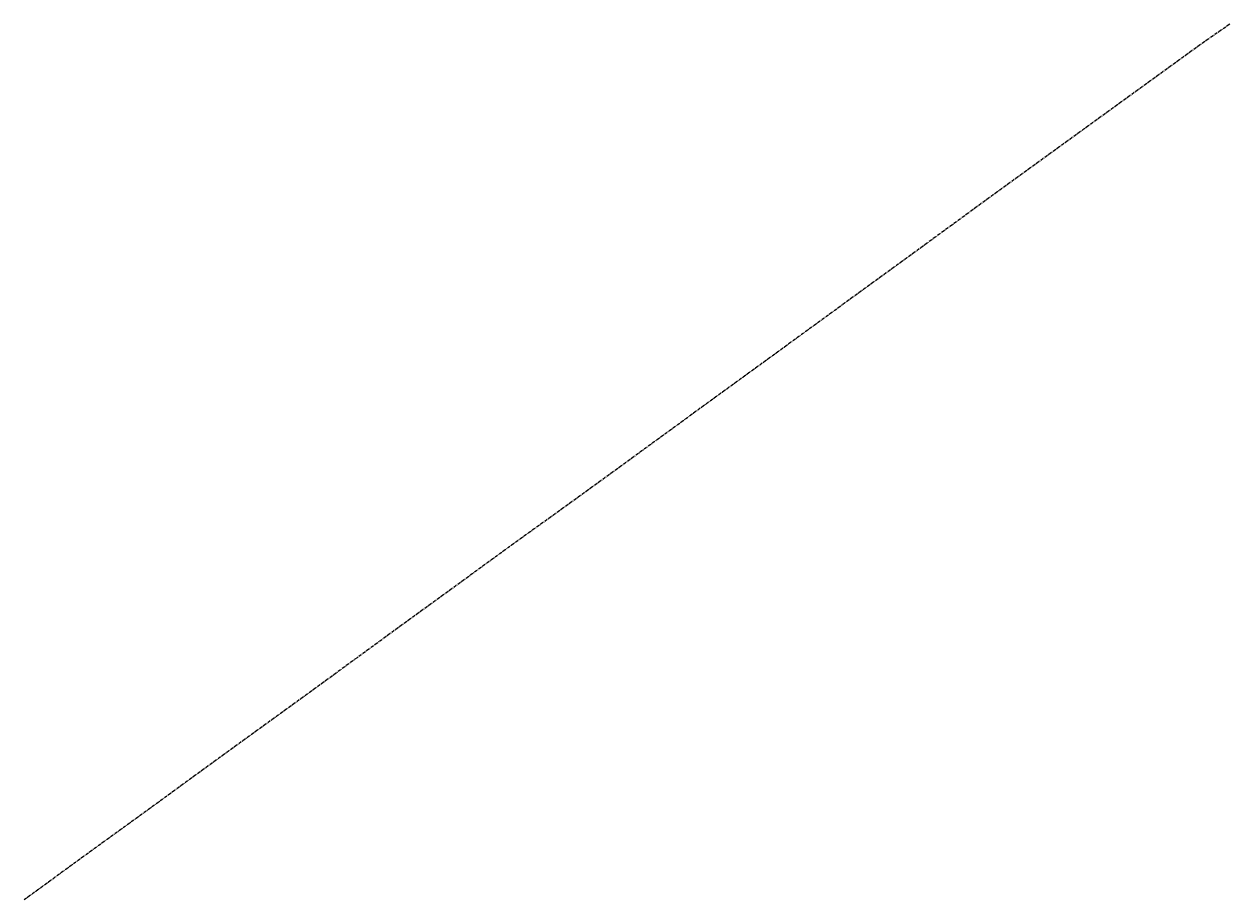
# Model space of a CAD drawing. Header units: feet. Extents: x 4167282 to 4167754, y 293602 to 293944.
import ezdxf

# ---------------------------------------------------------------- set-up
doc = ezdxf.new("R2010")
doc.units = ezdxf.units.FT
doc.header["$MEASUREMENT"] = 0
doc.linetypes.add('CENTER', pattern=[2, 1.25, -0.25, 0.25, -0.25])
doc.layers.add('V-ROAD-CNTR', color=1, linetype='CENTER')

msp = doc.modelspace()

# ---------------------------------------------------------------- linework, layer by layer
at = {"layer": 'V-ROAD-CNTR', "flags": 128}
msp.add_lwpolyline([(4167753.56, 293944.39), (4167742.14, 293936.45), (4167696.09, 293903.01), (4167664.59, 293880.16), (4167623.02, 293849.83), (4167498.67, 293759.22), (4167471.3, 293739.51), (4167433.18, 293711.7), (4167411.28, 293695.75), (4167389.71, 293679.99), (4167365.77, 293662.69), (4167332.89, 293638.69), (4167304.21, 293617.91), (4167281.87, 293601.58)], dxfattribs=at)

doc.saveas('drawing.dxf')
